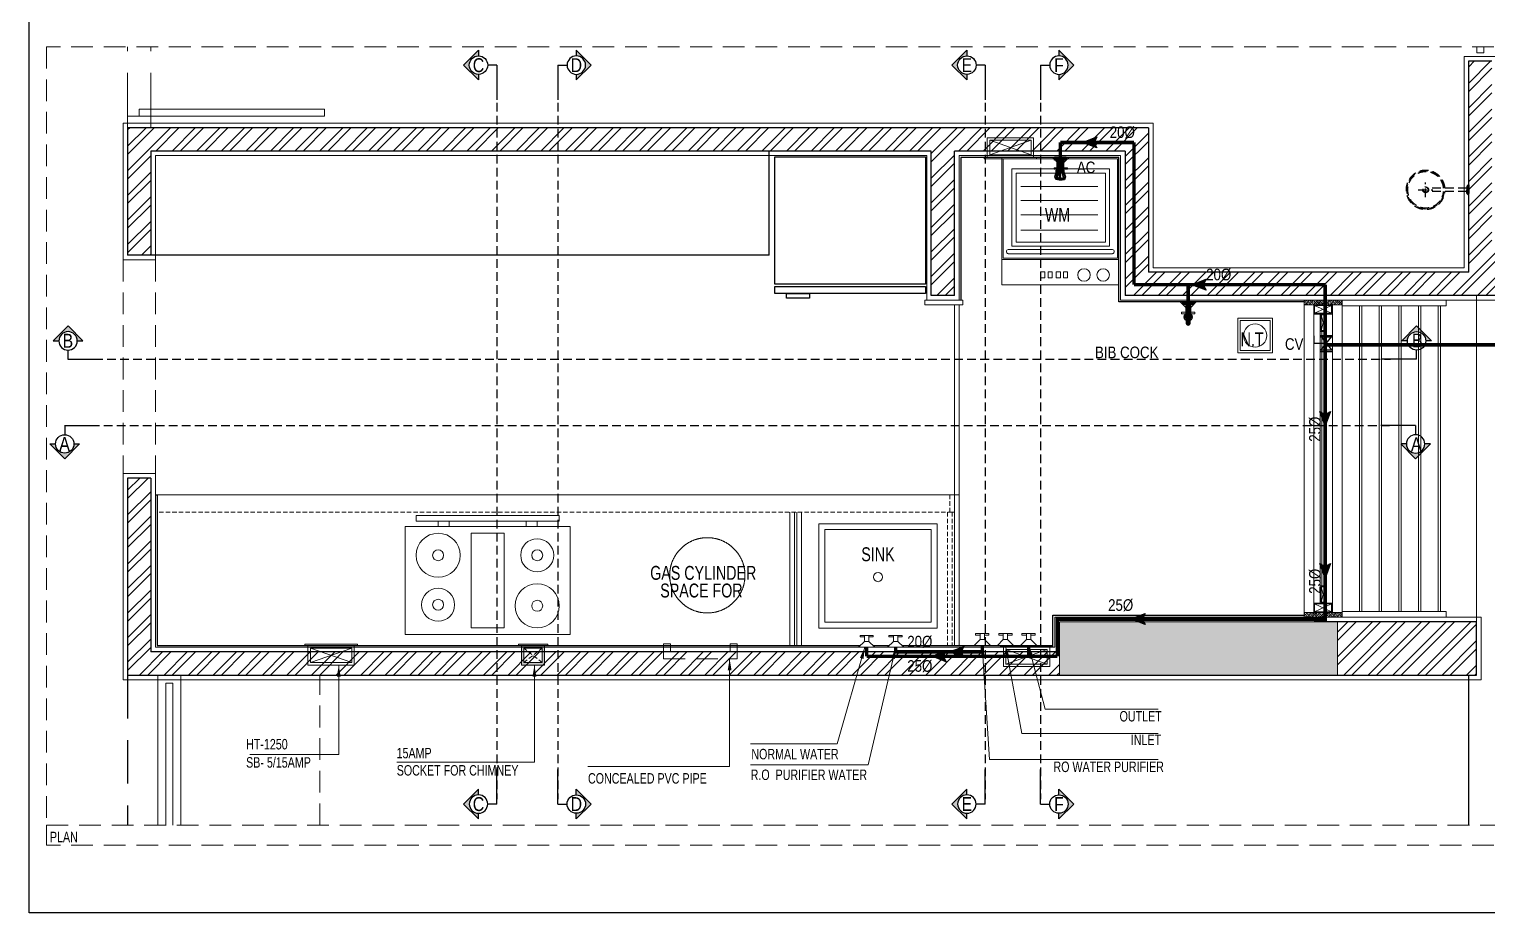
# Model space of a CAD drawing. Header units: inches. Extents: x 853900 to 962947, y 469960 to 560972.
# Drawn here: x 948447 to 954743, y 470912 to 474726 of the extents above; entities that cross this region are included whole.
import ezdxf
from ezdxf.enums import TextEntityAlignment as Align

# ---------------------------------------------------------------- set-up
doc = ezdxf.new("R2010")
doc.units = ezdxf.units.IN
doc.header["$LTSCALE"] = 750
for name, pattern in [('CENTER', [2, 1.25, -0.25, 0.25, -0.25]), ('Dash', [6, 3, -3]), ('DASHED2', [0.375, 0.25, -0.125]), ('HIDDEN', [0.375, 0.25, -0.125]), ('HIDDEN2', [0.1875, 0.125, -0.0625])]:
    doc.linetypes.add(name, pattern=pattern)
doc.layers.get('0').update_dxf_attribs({"color": 8})
doc.layers.get('Defpoints').update_dxf_attribs({"color": 8})
for name, color, linetype, lineweight in [('a-Int-Furniture-HM', 8, 'Continuous', 9), ('COLUMN', 8, 'Continuous', 13), ('DOOR-MSA', 8, 'Continuous', 13), ('DOTTED LINE-MSA', 8, 'HIDDEN2', 13), ('E-ELECT. SB', 8, 'Continuous', 5), ('ELE-04-MSA', 8, 'Continuous', 15), ('ELECTRICK', 8, 'Continuous', 5), ('fer', 8, 'Continuous', 20), ('g-cen-sym', 8, 'Continuous', 25), ('g-dot', 8, 'HIDDEN', 9), ('g-dw', 8, 'Continuous', 5), ('g-ele-01', 8, 'Continuous', 9), ('g-ele-02', 8, 'Continuous', 9), ('g-ele-03', 8, 'Continuous', 5), ('g-ele02', 8, 'Continuous', 9), ('g-ele04', 8, 'Continuous', 0), ('g-fer', 8, 'Continuous', 9), ('g-text', 8, 'Continuous', 9), ('Hydrant Valve', 8, 'Continuous', 5), ('PLASTER', 8, 'Continuous', 9), ('SECTION LINE', 8, 'CENTER', 9), ('SHEET', 8, 'Continuous', 13), ('STONE', 8, 'Continuous', 18), ('WALL HATCH-MSA', 253, 'Continuous', 9), ('WALL-MSA', 8, 'Continuous', 30), ('WINDOW-MSA', 8, 'Continuous', 13)]:
    doc.layers.add(name, color=color, linetype=linetype, lineweight=lineweight)
for name, color, linetype in [('ELE-02-MSA', 8, 'Continuous'), ('g-sol250', 8, 'Continuous'), ('P-RO WATER', 202, 'DASHED2'), ('P.FIXTURE', 8, 'Continuous'), ('P_DOMESTIC GRAVITY PIPE', 3, 'Continuous'), ('P_SANITARY', 7, 'Continuous'), ('R.C.C HATCH-MSA', 253, 'Continuous'), ('TILE SECTION', 8, 'Continuous')]:
    doc.layers.add(name, color=color, linetype=linetype)
doc.styles.add('80', font='swisscl.ttf', dxfattribs={"height": 60})
doc.styles.add('ARIAL', font='swisscl.ttf')
doc.styles.add('Arial Narrow', font='swisscl.ttf', dxfattribs={"height": 150})
doc.styles.add('arial unicode', font='swisscl.ttf', dxfattribs={"height": 45})
doc.styles.add('PLUMBING TEXT', font='ARIALN.TTF')
doc.styles.add('SWINS', font='swissc.ttf')
doc.dimstyles.new('Scale-50', dxfattribs={"dimtxt": 75, "dimasz": 25, "dimexe": 0, "dimexo": 0, "dimgap": 20, "dimtad": 1, "dimdec": 0, "dimrnd": 1, "dimzin": 3, "dimdsep": 46, "dimtxsty": 'ARIAL', "dimblk": 'ARCHTICK', "dimcen": 0, "dimse1": 1, "dimse2": 1, "dimclrd": 50, "dimclrt": 256, "dimadec": 0, "dimazin": 0, "dimtfac": 1, "dimtdec": 0, "dimtmove": 1, "dimatfit": 3, "dimfxl": 1, "dimtolj": 1, "dimtzin": 0, "dimlwd": 18, "dimarcsym": 0})

# ---------------------------------------------------------------- blocks, each defined once
blk = doc.blocks.new('SHOWE')
at = {"linetype": 'HIDDEN', "ltscale": 0.2}
for p, q in [((3964261.3, -1171717.9), (3964261.3, -1171674.7)), ((3964261.3, -1171674.7), (3964263.3, -1171674.7)), ((3964264.2, -1171676.3), (3964264.2, -1171716.3)), ((3964268.7, -1171680.5), (3964268.7, -1171696.3)), ((3964268.7, -1171688.6), (3964437.5, -1171688.6)), ((3964447.4, -1171664.5), (3964447.4, -1171728.1)), ((3964261.3, -1171717.9), (3964263.3, -1171717.9)), ((3964268.7, -1171712), (3964268.7, -1171696.3)), ((3964268.7, -1171704), (3964437.5, -1171704)), ((3964479.2, -1171696.3), (3964415.6, -1171696.3))]:
    blk.add_line(p, q, dxfattribs=at)
for radius in [12.5, 10.6]:
    blk.add_circle((3964447.4, -1171696.3), radius, dxfattribs=at)
for centre, radius, start, end in [((3964447.4, -1171696.3), 84.1, 185.23834, 174.76166), ((3964447.4, -1171696.3), 81.4, 185.41049, 174.58951), ((3964447.4, -1171696.3), 78, 185.6496, 174.3504), ((3964262.4, -1171676.3), 1.76, 358.02823, 62.08212), ((3964259.8, -1171685.3), 10.1, 28.34358, 64.21035), ((3964262.4, -1171716.3), 1.76, 297.91788, 1.97177), ((3964259.8, -1171707.2), 10.1, 295.78965, 331.65642)]:
    blk.add_arc(centre, radius, start, end, dxfattribs=at)
blk = doc.blocks.new('sec')
at = {"layer": 'g-cen-sym'}
h = blk.add_hatch(color=256, dxfattribs=at)
h.paths.add_polyline_path([(0, 538), (-108, 430), (-108, 399, -0.206231), (0, 446, -0.414214), (149, 297), (240, 297)])
h.paths.add_polyline_path([(-108, 399), (-108, 430), (-138, 399), (-138, 352, -0.095653)])
h.paths.add_polyline_path([(-138, 399), (-168, 369), (-168, 297), (-149, 297, -0.094234), (-138, 352)])
h.paths.add_polyline_path([(-168, 369), (-205, 333), (-205, 297), (-168, 297)])
h.paths.add_polyline_path([(-205, 333), (-240, 297), (-205, 297)])
for q in [(-562, 0), (0, 149)]:
    blk.add_line((0, 0), q, dxfattribs=at)
blk.add_lwpolyline([(-149, 297), (-240, 297), (0, 538), (240, 297), (149, 297)], dxfattribs=at)
blk.add_circle((0, 297), 149, dxfattribs=at)
blk = doc.blocks.new('TAP-1')
at = {"layer": 'fer', "linetype": 'Continuous'}
for p, q in [((9.5, -44.4), (28.6, -44.4)), ((9.5, -50.8), (28.6, -50.8)), ((28.6, -44.4), (28.6, -50.8))]:
    blk.add_line(p, q, dxfattribs=at)
for points in [[(-9.5, -25.4), (-34.9, 0), (34.9, 0), (9.5, -25.4)], [(-9.5, -44.4), (-28.6, -44.4), (-28.6, -50.8), (-9.5, -50.8)]]:
    blk.add_lwpolyline(points, dxfattribs=at)
blk.add_lwpolyline([(9.5, -25.4), (9.5, -50.8), (-9.5, -50.8), (-9.5, -25.4)], close=True, dxfattribs=at)
blk = doc.blocks.new('G$C7E7AA53E')
at = {"ltscale": 100, "transparency": 33554687}
for p, q in [((0, 0), (0.55, 0)), ((0, -0.6), (0, 0)), ((0.55, -0.6), (0.55, 0)), ((0.1814, -0.0611), (0.1814, -0.033)), ((0.1814, -0.033), (0.2014, -0.033)), ((0.2014, -0.0611), (0.1814, -0.0611)), ((0.2014, -0.033), (0.2014, -0.0611)), ((0.2174, -0.0611), (0.2174, -0.033)), ((0.2174, -0.033), (0.2374, -0.033)), ((0.2374, -0.0611), (0.2174, -0.0611)), ((0.2374, -0.033), (0.2374, -0.0611)), ((0.2554, -0.0611), (0.2554, -0.033)), ((0.2554, -0.033), (0.2754, -0.033)), ((0.2754, -0.0611), (0.2554, -0.0611)), ((0.2754, -0.033), (0.2754, -0.0611)), ((0.2894, -0.033), (0.3095, -0.033)), ((0.2894, -0.0611), (0.2894, -0.033)), ((0.3095, -0.0611), (0.2894, -0.0611)), ((0.3095, -0.033), (0.3095, -0.0611)), ((0, -0.12), (0.55, -0.12)), ((0.006, -0.126), (0.544, -0.126)), ((0.006, -0.594), (0.006, -0.126)), ((0.544, -0.594), (0.544, -0.126)), ((0.5209, -0.1673), (0.0291, -0.1673)), ((0.0292, -0.1472), (0.5208, -0.1472)), ((0.0469, -0.182), (0.5071, -0.182)), ((0.0469, -0.182), (0.0469, -0.5467)), ((0.0669, -0.202), (0.4871, -0.202)), ((0.0669, -0.202), (0.0669, -0.5267)), ((0.4871, -0.202), (0.4871, -0.5267)), ((0.5071, -0.182), (0.5071, -0.5467)), ((0.0894, -0.2574), (0.4516, -0.2574)), ((0.0894, -0.3295), (0.4516, -0.3295)), ((0.0894, -0.3976), (0.4516, -0.3976)), ((0.0894, -0.4637), (0.4516, -0.4637)), ((0.5071, -0.5467), (0.0469, -0.5467)), ((0.4871, -0.5267), (0.0669, -0.5267)), ((0, -0.6), (0.55, -0.6)), ((0.006, -0.594), (0.544, -0.594))]:
    blk.add_line(p, q, dxfattribs=at)
for centre in [(0.3866, -0.0469), (0.4767, -0.0469)]:
    blk.add_circle(centre, 0.0295, dxfattribs=at)
for centre, start, end in [((0.0317, -0.1573), 103.7318, 255.32787), ((0.5183, -0.1573), 284.67213, 76.2682)]:
    blk.add_arc(centre, 0.0103, start, end, dxfattribs=at)
blk = doc.blocks.new('A$C355B709C')
at = {"layer": 'E-ELECT. SB', "ltscale": 750}
for p, q in [((100, 91), (-100, 91)), ((-100, 91), (-100, 6)), ((-89.3, 80.3), (89.3, 17.3)), ((89.3, 80.3), (-89.3, 17.3)), ((100, 6), (100, 91)), ((-100, 6), (-113.3, 6)), ((-113.3, 6), (-113.3, 0)), ((-113.3, 0), (113.3, 0)), ((-100, 6), (100, 6)), ((113.3, 6), (100, 6)), ((113.3, 0), (113.3, 6))]:
    blk.add_line(p, q, dxfattribs=at)
blk.add_lwpolyline([(-89.3, 17.3), (89.3, 17.3), (89.3, 80.3), (-89.3, 80.3)], close=True, dxfattribs=at)
blk = doc.blocks.new('SB2')
h = blk.add_hatch(color=252)
h.dxf.hatch_style = 1
h.paths.add_polyline_path([(0, 100), (-85, 100), (-85, 0), (0, 0)])
h.paths.add_polyline_path([(-73.7, 10.7), (-73.7, 89.3), (-10.7, 89.3), (-10.7, 10.7)], flags=16)
h.paths.add_polyline_path([(-85, 100), (-85, 113.3), (-91, 113.3), (-91, -13.3), (-85, -13.3), (-85, 0)])
at = {"ltscale": 750}
for p, q in [((-91, -13.3), (-91, 113.3)), ((-91, 113.3), (-85, 113.3)), ((-85, 113.3), (-85, 100)), ((-85, 0), (-85, 100)), ((-85, 100), (0, 100)), ((0, 100), (0, 0)), ((0, 0), (-85, 0)), ((-85, 0), (-85, -13.3)), ((-85, -13.3), (-91, -13.3))]:
    blk.add_line(p, q, dxfattribs=at)
at = {"linetype": 'HIDDEN', "ltscale": 0.1}
for p, q in [((-10.7, 10.7), (-73.7, 89.3)), ((-10.7, 89.3), (-73.7, 10.7))]:
    blk.add_line(p, q, dxfattribs=at)
at = {"ltscale": 750}
blk.add_lwpolyline([(-73.7, 10.7), (-73.7, 89.3), (-10.7, 89.3), (-10.7, 10.7)], close=True, dxfattribs=at)
blk = doc.blocks.new('STOVE')
at = {"layer": 'a-Int-Furniture-HM'}
for p, q in [((0, 750), (0, 0)), ((0, 750), (490, 750)), ((0, 750), (0, 0)), ((0, 750), (490, 750)), ((490, 0), (490, 750)), ((490, 0), (490, 750)), ((490, 600), (515, 600)), ((490, 600), (515, 600)), ((515, 550), (490, 550)), ((515, 550), (490, 550)), ((515, 200), (490, 200)), ((515, 200), (490, 200)), ((490, 150), (515, 150)), ((490, 150), (515, 150)), ((0, 0), (490, 0)), ((0, 0), (490, 0))]:
    blk.add_line(p, q, dxfattribs=at)
at = {"layer": 'a-Int-Furniture-HM', "elevation": 0}
for points in [[(540, 700), (515, 700), (515, 50), (540, 50)], [(540, 700), (515, 700), (515, 50), (540, 50)], [(460, 450), (30, 450), (30, 300), (460, 300)], [(460, 450), (30, 450), (30, 300), (460, 300)]]:
    blk.add_lwpolyline(points, close=True, dxfattribs=at)
at = {"layer": 'a-Int-Furniture-HM'}
for centre, radius in [((130, 600), 100), ((130, 600), 100), ((359.8, 600), 75), ((359.8, 600), 75), ((130, 600), 25), ((130, 600), 25), ((359.8, 600), 25), ((359.8, 600), 25), ((134.8, 150), 75), ((134.8, 150), 75), ((359.8, 150), 100), ((359.8, 150), 100), ((134.8, 150), 25), ((134.8, 150), 25), ((359.8, 150), 25), ((359.8, 150), 25)]:
    blk.add_circle(centre, radius, dxfattribs=at)
blk = doc.blocks.new('_ArchTick')
at = {"color": 0, "linetype": 'ByBlock', "const_width": 0.15}
blk.add_lwpolyline([(-0.5, -0.5), (0.5, 0.5)], dxfattribs=at)
blk = doc.blocks.new('1')
at = {"layer": 'g-dw', "linetype": 'Dash', "ltscale": 25}
for p, q in [((-12488573.4, -15584268.5), (-12488615.4, -15584360.5)), ((-12488573.4, -15584360.5), (-12488615.4, -15584268.5))]:
    blk.add_line(p, q, dxfattribs=at)
at = {"layer": 'g-dw', "elevation": 0}
for points in [[(-12488619.4, -15584364.5), (-12488619.4, -15584264.5), (-12488569.4, -15584264.5), (-12488569.4, -15584364.5)], [(-12488615.4, -15584360.5), (-12488615.4, -15584268.5), (-12488573.4, -15584268.5), (-12488573.4, -15584360.5)]]:
    blk.add_lwpolyline(points, close=True, dxfattribs=at)
blk = doc.blocks.new('AC')
at = {"layer": 'P_SANITARY', "ltscale": 10}
h = blk.add_hatch(color=7, dxfattribs=at)
h.set_gradient(color1=(242, 244, 241), color2=(118, 137, 108), rotation=90, one_color=1, tint=0.48, name='INVCYLINDER')
h.paths.add_polyline_path([(0, -25), (14.3, -25), (14.3, 0), (0, 0)])
h.paths.add_polyline_path([(0, 0), (14.3, 0), (14.3, 25), (0, 25)])
h = blk.add_hatch(color=7, dxfattribs=at)
h.set_gradient(color1=(242, 244, 241), color2=(118, 137, 108), rotation=90, one_color=1, tint=0.48, name='INVCYLINDER')
h.paths.add_polyline_path([(14.3, 13.4), (14.3, -13.4), (57.6, -13.4), (57.6, 13.4)])
h = blk.add_hatch(color=7, dxfattribs=at)
h.set_gradient(color1=(242, 244, 241), color2=(118, 137, 108), rotation=90, one_color=1, tint=0.48, name='INVCYLINDER')
h.paths.add_polyline_path([(100, 0), (99.8, 5.5), (99, 12.1), (97.4, 18.8), (85.8, 24.3), (65.6, 17.3), (57.6, 17.3), (57.6, 0)])
h.paths.add_polyline_path([(93.8, 7.2), (85.9, 3.7), (67.4, 5.7), (66.9, 6.2), (66, 7.2), (65.7, 8.6), (66.1, 9.3), (67.1, 9.9), (86, 13.5), (94.3, 11.4), (94.7, 10.9), (95.2, 9.9), (95.2, 8.6), (94.8, 7.9)], flags=16)
h.paths.add_polyline_path([(92.9, 16.1), (85.7, 16.3), (69, 13.1), (68.8, 13.1), (68.3, 13.3), (66.9, 13.7), (66.3, 14.2), (66, 14.8), (66.1, 15.6), (66.9, 16.6), (85.9, 22.4), (94.5, 19.5), (94.7, 19), (94.8, 18), (94.3, 16.9)], flags=16)
h = blk.add_hatch(color=7, dxfattribs=at)
h.set_gradient(color1=(242, 244, 241), color2=(118, 137, 108), rotation=90, one_color=1, tint=0.48, name='INVCYLINDER')
h.paths.add_polyline_path([(86, -11), (67.1, -7.5), (66.1, -6.8), (65.7, -6.2), (66, -4.8), (66.9, -3.7), (67.4, -3.3), (86, -1.3), (86, 0), (57.6, 0), (57.6, -14.9), (63.7, -14.9), (86, -22.2), (86, -19.8), (85.9, -19.9), (66.9, -14.2), (66.1, -13.2), (66, -12.4), (66.3, -11.7), (66.9, -11.3), (68.3, -10.8), (68.8, -10.7), (69, -10.7), (85.7, -13.8), (92.9, -13.6), (94.3, -14.5), (94.8, -15.5), (94.7, -16.6), (94.5, -17), (86, -19.8), (86, -22.2), (98.3, -17.8), (98.4, -17.6), (98.4, -16.9), (98.9, -14.6), (99.4, -10.9), (99.9, -6.2), (100, -0.7), (100, 0), (86, 0), (86, -1.4), (93.8, -4.7), (94.8, -5.4), (95.2, -6.1), (95.2, -7.4), (94.7, -8.4), (94.3, -8.8)])
at = {"layer": 'P_SANITARY', "color": 7}
blk.add_line((57.6, 17.3), (57.6, -14.9), dxfattribs=at)
at = {"layer": 'P_SANITARY', "ltscale": 10}
blk.add_lwpolyline([(14.3, -25), (14.3, 25), (0, 25), (0, -25)], close=True, dxfattribs=at)
for points in [[(57.6, 13.4), (14.3, 13.4)], [(14.3, -13.4), (57.6, -13.4)]]:
    blk.add_lwpolyline(points, dxfattribs=at)
at = {"layer": 'P_SANITARY', "color": 7}
for points in [[(57.6, -14.9), (63.7, -14.9), (86, -22.2), (98.3, -17.8), (98.4, -17.6), (98.4, -16.9), (98.9, -14.6), (99.4, -10.9), (99.9, -6.2), (100, -0.7), (99.8, 5.5), (99, 12.1), (97.4, 18.8), (85.8, 24.3), (65.6, 17.3), (57.6, 17.3), (57.6, -14.9)], [(86, 13.5), (94.3, 11.4), (94.7, 10.9), (95.2, 9.9), (95.2, 8.6), (94.8, 7.9), (93.8, 7.2), (85.9, 3.7), (67.4, 5.7), (66.9, 6.2), (66, 7.2), (65.7, 8.6), (66.1, 9.3), (67.1, 9.9), (86, 13.5)], [(85.9, 22.4), (94.5, 19.5), (94.7, 19), (94.8, 18), (94.3, 16.9), (92.9, 16.1), (85.7, 16.3), (69, 13.1), (68.8, 13.1), (68.3, 13.3), (66.9, 13.7), (66.3, 14.2), (66, 14.8), (66.1, 15.6), (66.9, 16.6), (85.9, 22.4)], [(86, 22.9), (86, 24.2)], [(86, 13.7), (86, 17.2)], [(86, -1.3), (86, 3.5)], [(97.7, -17.8), (97.7, 17.4)], [(86, -11), (94.3, -8.8), (94.7, -8.4), (95.2, -7.4), (95.2, -6.1), (94.8, -5.4), (93.8, -4.7), (85.9, -1.3), (67.4, -3.3), (66.9, -3.7), (66, -4.8), (65.7, -6.2), (66.1, -6.8), (67.1, -7.5), (86, -11)], [(85.9, -19.9), (94.5, -17), (94.7, -16.6), (94.8, -15.5), (94.3, -14.5), (92.9, -13.6), (85.7, -13.8), (69, -10.7), (68.8, -10.7), (68.3, -10.8), (66.9, -11.3), (66.3, -11.7), (66, -12.4), (66.1, -13.2), (66.9, -14.2), (85.9, -19.9)], [(86, -13.6), (86, -11)], [(86, -22.1), (86, -19.9)]]:
    blk.add_lwpolyline(points, dxfattribs=at)
blk = doc.blocks.new('ARR')
at = {"ltscale": 0.025}
h = blk.add_hatch(color=256, dxfattribs=at)
edge = h.paths.add_edge_path()
edge.add_line((249, 94), (0, 0))
edge.add_line((0, 0), (249, -94))
edge.add_line((249, -94), (200, 0))
edge.add_line((200, 0), (249, 94))
at = {"color": 7, "linetype": 'Continuous', "ltscale": 0.025}
blk.add_lwpolyline([(249, 94), (0, 0), (249, -94), (200, 0)], close=True, dxfattribs=at)
blk = doc.blocks.new('Control Valve-1')
at = {"layer": 'P_SANITARY', "linetype": 'ByBlock'}
for p, q in [((-49.9, 37.5), (-49.9, -37.5)), ((-39.9, 37.5), (-39.9, -37.5)), ((40.1, 32.5), (-39.9, -32.5)), ((-39.9, 32.5), (40.1, -32.5)), ((0.1, 0), (0.1, 75)), ((0.1, 75), (47.6, 75)), ((40.1, 37.5), (40.1, -37.5)), ((50.1, 37.5), (50.1, -37.5))]:
    blk.add_line(p, q, dxfattribs=at)
blk = doc.blocks.new('A$Ca60bcacc')
at = {"layer": 'P_SANITARY', "ltscale": 0.0025}
h = blk.add_hatch(color=7, dxfattribs=at)
h.set_gradient(color1=(242, 244, 241), color2=(118, 137, 108), one_color=1, tint=0.48, name='INVCYLINDER')
h.paths.add_polyline_path([(-65.2, 25), (-55.9, 25), (-55.9, -25), (-65.2, -25)])
h.paths.add_polyline_path([(-55.9, -10), (-55.9, 10), (-13.6, 10, 0.159625), (-16.9, 0, 0.159625), (-13.6, -10)])
h.paths.add_polyline_path([(-12.8, 0, -1), (12.8, 0, -1)])
h = blk.add_hatch(color=7, dxfattribs=at)
h.set_gradient(color1=(242, 244, 241), color2=(118, 137, 108), one_color=1, tint=0.48, name='INVCYLINDER')
h.paths.add_polyline_path([(26.1, -8.7), (14.5, -8.7, 0.135851), (16.9, 0, 0.135851), (14.5, 8.7), (26.1, 8.7, -1)])
at = {"layer": 'P_SANITARY'}
for p, q in [((-55.9, 10), (-13.6, 10)), ((-55.9, -10), (-13.6, -10))]:
    blk.add_line(p, q, dxfattribs=at)
at = {"layer": 'P_SANITARY', "ltscale": 0.0025}
blk.add_line((-55.9, 8.7), (-55.9, -8.7), dxfattribs=at)
blk.add_lwpolyline([(-55.9, -25), (-55.9, 25), (-65.2, 25), (-65.2, -25)], close=True, dxfattribs=at)
for points in [[(26.1, 8.7), (14.5, 8.7)], [(14.5, -8.7), (26.1, -8.7)]]:
    blk.add_lwpolyline(points, dxfattribs=at)
for radius in [16.9, 12.8]:
    blk.add_circle((0, 0), radius, dxfattribs=at)
blk.add_arc((26.1, 0), 8.69, 270, 90, dxfattribs=at)

msp = doc.modelspace()

# ---------------------------------------------------------------- hatches: boundary and pattern name
at = {"layer": 'g-sol250'}
h = msp.add_hatch(dxfattribs=at)
h.set_pattern_fill('ANSI33', color=46, scale=2, style=0)
h.set_pattern_definition([(45, (-32175556.644, 17588524.75), (-8.980256121, 8.980256121), []), (45, (-32175547.663, 17588524.75), (-8.980256121, 8.980256121), [6.35, -3.175])])
h.paths.add_polyline_path([(953950.48, 473556.89), (954113.48, 473556.89), (954113.48, 473536.89), (953950.48, 473536.89)])
h = msp.add_hatch(dxfattribs=at)
h.set_pattern_fill('ANSI33', color=46, scale=2, style=0)
h.set_pattern_definition([(45, (-32175556.644, 17588333.05), (-8.980256121, 8.980256121), []), (45, (-32175547.663, 17588333.05), (-8.980256121, 8.980256121), [6.35, -3.175])])
h.paths.add_polyline_path([(953950.48, 472208.59), (954113.48, 472208.59), (954113.48, 472188.59), (953950.48, 472188.59)])
at = {"layer": 'R.C.C HATCH-MSA'}
h = msp.add_hatch(color=256, dxfattribs=at)
h.dxf.hatch_style = 1
h.paths.add_polyline_path([(954093.48, 472168.59), (954093.48, 471938.59), (952893.48, 471938.59), (952893.48, 472168.59)])
at = {"layer": 'WALL HATCH-MSA'}
h = msp.add_hatch(dxfattribs=at)
h.set_pattern_fill('ANSI32', color=256, scale=200)
h.set_pattern_definition([(45, (107724.34, -66760.27), (-53.0330086, 53.0330086), []), (45, (107759.69, -66760.27), (-53.0330086, 53.0330086), [])])
h.paths.add_polyline_path([(955050.62, 473806.89), (955050.62, 473576.89), (953177.68, 473576.89), (953177.68, 474200.49), (952440.88, 474200.49), (952440.88, 473576.89), (952340.88, 473576.89), (952340.88, 474200.49), (948972.38, 474200.49), (948972.38, 473750.49), (948872.38, 473750.49), (948872.38, 474300.49), (953277.68, 474300.49), (953277.68, 473676.89), (954660.23, 473676.89), (954660.23, 474589.09), (954760.23, 474589.09), (954760.23, 473806.89)])
h = msp.add_hatch(dxfattribs=at)
h.set_pattern_fill('ANSI32', color=256, scale=200)
h.set_pattern_definition([(45, (107724.34, -66760.27), (-53.0330086, 53.0330086), []), (45, (107759.69, -66760.27), (-53.0330086, 53.0330086), [])])
h.paths.add_polyline_path([(952893.48, 472038.59), (952893.48, 471938.59), (948872.38, 471938.59), (948872.38, 472788.59), (948972.38, 472788.59), (948972.38, 472038.59)])
h.paths.add_polyline_path([(954093.48, 471938.59), (954093.48, 472168.59), (954693.48, 472168.59), (954693.48, 471938.59)])

# ---------------------------------------------------------------- linework, layer by layer
for q in [(951640.88, 474200.49), (948972.38, 473750.49)]:
    msp.add_line((951640.88, 473750.49), q)
for points in [[(952315.88, 473625.49), (951665.88, 473625.49), (951665.88, 474175.49), (952315.88, 474175.49)], [(952315.88, 473615.49), (952315.88, 473585.49), (951665.88, 473585.49), (951665.88, 473615.49)], [(951815.88, 473585.49), (951815.88, 473565.49), (951715.88, 473565.49), (951715.88, 473585.49)]]:
    msp.add_lwpolyline(points, close=True)
at = {"layer": 'COLUMN'}
msp.add_lwpolyline([(954093.48, 472168.59), (954093.48, 471938.59), (952893.48, 471938.59), (952893.48, 472168.59)], close=True, dxfattribs=at)
at = {"layer": 'Defpoints', "color": 14}
msp.add_lwpolyline([(962947.38, 470912.28), (948447.38, 470912.28), (948447.38, 482772.28), (962947.38, 482772.28)], close=True, dxfattribs=at)
at = {"layer": 'DOOR-MSA', "linetype": 'HIDDEN', "ltscale": 0.5}
for p, q in [((948852.38, 473730.49), (948852.38, 472808.59)), ((948992.38, 473730.49), (948992.38, 472808.59))]:
    msp.add_line(p, q, dxfattribs=at)
at = {"layer": 'DOTTED LINE-MSA', "ltscale": 0.2}
for p, q in [((952410.82, 472641.59), (952410.82, 472066.59)), ((952430.82, 472641.59), (952430.82, 472066.59))]:
    msp.add_line(p, q, dxfattribs=at)
at = {"layer": 'DOTTED LINE-MSA'}
msp.add_line((949702.38, 471290.89), (949702.38, 471938.59), dxfattribs=at)
at = {"layer": 'DOTTED LINE-MSA', "ltscale": 0.2}
msp.add_lwpolyline([(952420.82, 472716.59), (952440.82, 472716.59), (952440.82, 472641.59), (952420.82, 472641.59)], close=True, dxfattribs=at)
msp.add_lwpolyline([(952430.82, 472641.59), (949000.38, 472641.59)], dxfattribs=at)
at = {"layer": 'ELE-02-MSA', "linetype": 'HIDDEN'}
msp.add_line((948872.38, 471938.59), (948872.38, 471290.89), dxfattribs=at)
at = {"layer": 'ELE-02-MSA'}
msp.add_line((954660.23, 471290.89), (954660.23, 471938.59), dxfattribs=at)
at = {"layer": 'ELE-04-MSA'}
msp.add_line((954693.48, 472168.59), (954693.48, 473576.89), dxfattribs=at)
at = {"layer": 'g-cen-sym', "linetype": 'DASHED2', "ltscale": 0.2}
for p, q in [((950465.82, 474521.39, 0), (950465.82, 471402.61, 0)), ((950729.55, 474521.39, 0), (950729.55, 471402.61, 0)), ((952573.55, 474521.39, 0), (952573.55, 471402.61, 0)), ((952812.42, 474521.39, 0), (952812.42, 471402.61, 0)), ((948614.87, 473301.85), (954322.57, 473301.85)), ((948600.53, 473015.68), (954318.36, 473015.68))]:
    msp.add_line(p, q, dxfattribs=at)
at = {"layer": 'g-dot', "ltscale": 25}
for p, q in [((954189.1, 473531.89, 0), (954189.1, 472213.59, 0)), ((954199.1, 473531.89, 0), (954199.1, 472213.59, 0)), ((954274.1, 473531.89, 0), (954274.1, 472213.59, 0)), ((954284.1, 473531.89, 0), (954284.1, 472213.59, 0)), ((954359.1, 473531.89, 0), (954359.1, 472213.59, 0)), ((954369.1, 473531.89, 0), (954369.1, 472213.59, 0)), ((954444.1, 473531.89, 0), (954444.1, 472213.59, 0)), ((954454.1, 473531.89, 0), (954454.1, 472213.59, 0)), ((954529.1, 473531.89, 0), (954529.1, 472213.59, 0)), ((954539.1, 473531.89, 0), (954539.1, 472213.59, 0))]:
    msp.add_line(p, q, dxfattribs=at)
at = {"layer": 'g-dot', "linetype": 'HIDDEN', "ltscale": 10}
for p, q in [((951730.82, 472641.59, 0), (951730.82, 472066.59, 0)), ((951750.82, 472641.59, 0), (951750.82, 472066.59, 0)), ((951760.82, 472641.59), (951760.82, 472066.59)), ((951780.82, 472641.59), (951780.82, 472066.59))]:
    msp.add_line(p, q, dxfattribs=at)
at = {"layer": 'g-dot', "linetype": 'DASHED2', "ltscale": 0.5}
for points in [[(951185.05, 472073.52), (951215.05, 472073.52), (951215.05, 472058.52), (951185.05, 472058.52)], [(951472.58, 472073.59), (951502.58, 472073.59), (951502.58, 472058.59), (951472.58, 472058.59)]]:
    msp.add_lwpolyline(points, close=True, dxfattribs=at)
for points in [[(951185.05, 472058.52), (951185.05, 472030.52), (951185.05, 472008.56), (951502.58, 472008.62), (951502.58, 472058.59)], [(951215.05, 472058.52), (951215.05, 472038.56), (951472.58, 472038.62), (951472.58, 472058.59)]]:
    msp.add_lwpolyline(points, dxfattribs=at)
at = {"layer": 'g-dot', "ltscale": 150}
msp.add_circle((951374.22, 472369.09, 0), 162.5, dxfattribs=at)
at = {"layer": 'g-dw', "linetype": 'Continuous', "ltscale": 500, "elevation": 0}
for points in [[(954044.48, 473421.89), (954044.48, 473496.89), (954019.48, 473496.89), (954019.48, 473421.89)], [(954040.48, 473425.89), (954040.48, 473492.89), (954023.48, 473492.89), (954023.48, 473425.89)]]:
    msp.add_lwpolyline(points, close=True, dxfattribs=at)
at = {"layer": 'g-dw', "linetype": 'Continuous', "ltscale": 500}
for points in [[(954044.48, 472323.59), (954044.48, 472248.59), (954019.48, 472248.59), (954019.48, 472323.59)], [(954040.48, 472319.59), (954040.48, 472252.59), (954023.48, 472252.59), (954023.48, 472319.59)]]:
    msp.add_lwpolyline(points, close=True, dxfattribs=at)
at = {"layer": 'g-ele-01'}
for points in [[(954113.48, 473556.89), (954113.48, 473531.89), (954563.48, 473531.89), (954563.48, 473556.89)], [(954113.48, 472188.59), (954113.48, 472213.59), (954563.48, 472213.59), (954563.48, 472188.59)]]:
    msp.add_lwpolyline(points, close=True, dxfattribs=at)
at = {"layer": 'g-ele-02', "linetype": 'Continuous', "elevation": 0}
msp.add_lwpolyline([(954037.98, 472323.59), (954025.98, 472323.59), (954025.98, 473421.89), (954037.98, 473421.89), (954037.98, 472323.59)], dxfattribs=at)
at = {"layer": 'g-ele-03'}
for p, q in [((953991.98, 472248.59), (953991.98, 473496.89, 0)), ((954023.48, 473425.89, 0), (954040.48, 473492.89, 0)), ((954040.48, 473425.89, 0), (954023.48, 473492.89, 0)), ((954071.98, 472248.59), (954071.98, 473496.89, 0)), ((954023.48, 472319.59, 0), (954040.48, 472252.59, 0)), ((954040.48, 472319.59, 0), (954023.48, 472252.59, 0))]:
    msp.add_line(p, q, dxfattribs=at)
at = {"layer": 'g-ele-03', "linetype": 'Continuous', "elevation": 0}
msp.add_lwpolyline([(954019.48, 473421.89), (954044.48, 473421.89), (954044.48, 472323.59), (954019.48, 472323.59), (954019.48, 473421.89)], dxfattribs=at)
at = {"layer": 'g-ele02'}
for points in [[(952312.88, 473556.89), (952476.88, 473556.89), (952476.88, 473536.89), (952312.88, 473536.89)], [(953950.48, 472208.59), (953950.48, 473536.89), (954113.48, 473536.89), (954113.48, 472208.59)]]:
    msp.add_lwpolyline(points, close=True, dxfattribs=at)
for points in [[(952213.71, 472066.59), (952440.82, 472066.59), (952440.82, 472716.59), (949000.38, 472716.59), (949000.38, 472066.59), (952034.86, 472066.59)], [(952088.71, 472066.59), (952159.86, 472066.59)], [(952088.71, 472066.59), (952159.86, 472066.59)]]:
    msp.add_lwpolyline(points, dxfattribs=at)
at = {"layer": 'g-ele02', "ltscale": 100}
msp.add_lwpolyline([(952460.83, 472066.59), (952440.83, 472066.59), (952440.82, 472716.59), (952460.82, 472716.59)], close=True, dxfattribs=at)
at = {"layer": 'g-ele04', "ltscale": 100}
msp.add_lwpolyline([(952460.83, 473536.89), (952440.83, 473536.89), (952440.82, 472716.59), (952460.82, 472716.59)], close=True, dxfattribs=at)
at = {"layer": 'g-fer'}
for points in [[(952365.82, 472141.59), (952365.82, 472591.59), (951855.82, 472591.59), (951855.82, 472141.59)], [(952340.82, 472166.59), (952340.82, 472566.59), (951880.82, 472566.59), (951880.82, 472166.59)]]:
    msp.add_lwpolyline(points, close=True, dxfattribs=at)
msp.add_circle((952110.82, 472361.59), 20, dxfattribs=at)
at = {"layer": 'Hydrant Valve', "ltscale": 3}
for points in [[(953813.48, 473328.89), (953663.48, 473328.89), (953663.48, 473478.89), (953813.48, 473478.89)], [(953803.48, 473338.89), (953673.48, 473338.89), (953673.48, 473468.89), (953803.48, 473468.89)]]:
    msp.add_lwpolyline(points, close=True, dxfattribs=at)
msp.add_circle((953738.48, 473403.89), 50, dxfattribs=at)
at = {"layer": 'P-RO WATER', "linetype": 'Continuous', "const_width": 15}
for points in [[(952186.79, 472058.59), (952186.79, 472038.59), (952562.64, 472038.59)], [(952560.83, 472066.59), (952560.83, 472038.59)]]:
    msp.add_lwpolyline(points, dxfattribs=at)
at = {"layer": 'P_DOMESTIC GRAVITY PIPE', "const_width": 15}
for points in [[(953215.95, 474237.56), (952897.6, 474237.56)], [(952897.6, 474161.47), (952897.6, 474237.56)], [(953215.95, 474237.56), (953215.95, 473623.31)], [(954989.04, 474004.97), (954989.04, 473364.08), (954040.88, 473364.08)], [(954040.88, 473623.31), (954040.88, 472179.45), (952884.41, 472179.45), (952884.41, 472019.77)], [(953215.95, 473623.31), (954040.88, 473623.31)], [(953449.68, 473548.89), (953449.68, 473623.31)], [(952061.79, 472058.59), (952061.79, 472019.77)], [(952884.41, 472019.77), (952061.79, 472019.77)], [(952760.83, 472066.59), (952760.83, 472019.77)]]:
    msp.add_lwpolyline(points, dxfattribs=at)
at = {"layer": 'PLASTER'}
msp.add_lwpolyline([(955050.62, 473826.89), (954780.23, 473826.89), (954780.23, 474609.09), (954640.23, 474609.09), (954640.23, 473696.89), (953297.68, 473696.89), (953297.68, 474320.49), (948852.38, 474320.49), (948852.38, 473730.49), (948992.38, 473730.49), (948992.38, 474180.49), (952320.88, 474180.49), (952320.88, 473556.89), (952460.88, 473556.89), (952460.88, 474180.49), (953157.68, 474180.49), (953157.68, 473556.89), (955050.62, 473556.89)], dxfattribs=at)
msp.add_lwpolyline([(948992.38, 472058.59), (948992.38, 472808.59), (948852.38, 472808.59), (948852.38, 471918.59), (954713.48, 471918.59), (954713.48, 472188.59), (953993.48, 472188.59), (952873.48, 472188.59), (952873.48, 472058.59)], close=True, dxfattribs=at)
at = {"layer": 'SHEET', "linetype": 'HIDDEN', "ltscale": 0.5}
for points in [[(948522.38, 471290.89), (955050.62, 471290.89), (955050.62, 474650.49), (948522.38, 474650.49)], [(948522.38, 471290.89), (955050.62, 471290.89), (955050.62, 471204.41), (948522.38, 471204.41)]]:
    msp.add_lwpolyline(points, close=True, dxfattribs=at)
at = {"layer": 'STONE', "linetype": 'Continuous', "ltscale": 750}
for points in [[(953950.48, 473556.89), (954113.48, 473556.89), (954113.48, 473536.89), (953950.48, 473536.89)], [(953950.48, 472208.59), (954113.48, 472208.59), (954113.48, 472188.59), (953950.48, 472188.59)]]:
    msp.add_lwpolyline(points, close=True, dxfattribs=at)
at = {"layer": 'TILE SECTION'}
for points in [[(953950.48, 473548.89), (953149.68, 473548.89), (953149.68, 474172.49), (952468.88, 474172.49), (952468.88, 473556.89)], [(948992.38, 472716.59), (949000.38, 472716.59), (949000.38, 472066.59), (952034.86, 472066.59)], [(952213.71, 472066.59), (952865.48, 472066.59), (952865.48, 472196.59), (953950.48, 472196.59)], [(952088.71, 472066.59), (952159.86, 472066.59)]]:
    msp.add_lwpolyline(points, dxfattribs=at)
at = {"layer": 'WALL-MSA'}
for p, q in [((954660.23, 473676.89), (954660.23, 474589.09)), ((954660.23, 474589.09), (954760.23, 474589.09)), ((953277.68, 474300.49), (948872.38, 474300.49)), ((948872.38, 474300.49), (948872.38, 473750.49)), ((953277.68, 474300.49, 0), (953277.68, 473676.89)), ((952340.88, 474200.49), (948972.38, 474200.49)), ((948972.38, 474200.49), (948972.38, 473750.49)), ((952340.88, 473576.89), (952340.88, 474200.49)), ((953177.68, 474200.49), (952440.88, 474200.49)), ((952440.88, 473576.89), (952440.88, 474200.49)), ((953177.68, 474200.49), (953177.68, 473576.89)), ((948972.38, 473750.49), (948872.38, 473750.49)), ((954660.23, 473676.89), (953277.68, 473676.89)), ((952440.88, 473576.89), (952340.88, 473576.89)), ((955050.62, 473576.89), (953177.68, 473576.89)), ((948972.38, 472788.59), (948872.38, 472788.59)), ((948872.38, 472788.59), (948872.38, 471938.59)), ((948972.38, 472788.59), (948972.38, 472038.59)), ((954693.48, 471938.59), (954693.48, 472168.59)), ((948872.38, 471938.59), (954693.48, 471938.59))]:
    msp.add_line(p, q, dxfattribs=at)
for points in [[(954693.48, 472168.59), (953993.48, 472168.59)], [(952893.48, 472038.59), (948972.38, 472038.59)]]:
    msp.add_lwpolyline(points, dxfattribs=at)
at = {"layer": 'WINDOW-MSA'}
for p, q in [((949002.38, 471938.59), (949002.38, 471290.89)), ((949102.38, 471938.59), (949102.38, 471290.89))]:
    msp.add_line(p, q, dxfattribs=at)
at = {"layer": 'WINDOW-MSA', "linetype": 'HIDDEN', "elevation": 0}
for points in [[(948872.38, 474350.49), (948872.38, 474650.49)], [(948972.38, 474350.49), (948972.38, 474650.49)]]:
    msp.add_lwpolyline(points, dxfattribs=at)
at = {"layer": 'WINDOW-MSA'}
for points in [[(954725.23, 474650.49), (954725.23, 474624.09), (954695.23, 474624.09), (954695.23, 474650.49)], [(949037.38, 471290.89), (949037.38, 471903.59), (949067.38, 471903.59), (949067.38, 471290.89)]]:
    msp.add_lwpolyline(points, dxfattribs=at)
at = {"layer": 'WINDOW-MSA', "ltscale": 5000, "elevation": 0}
for points in [[(948922.38, 474350.49), (949722.38, 474350.49), (949722.38, 474380.49), (948922.38, 474380.49)], [(948872.38, 474300.49), (948872.38, 474350.49), (948972.38, 474350.49), (948972.38, 474300.49)]]:
    msp.add_lwpolyline(points, close=True, dxfattribs=at)

# ---------------------------------------------------------------- block references
at = {"layer": 'a-Int-Furniture-HM'}
for name, p, xscale, yscale, zscale, rotation in [('G$C7E7AA53E', (952645.52, 473622.49), -916.6666666652663, 916.6666666652663, 916.6666666652663, 180), ('STOVE', (950069.96, 472113.9), -0.9500000001935549, 0.9500000001935549, 0.9500000001935549, 270)]:
    msp.add_blockref(name, p, dxfattribs=dict(at, xscale=xscale, yscale=yscale, zscale=zscale, rotation=rotation))
at = {"layer": 'E-ELECT. SB'}
msp.add_blockref('A$C355B709C', (952682.22, 474166.49), dxfattribs=at)
at = {"layer": 'E-ELECT. SB', "ltscale": 300, "xscale": -1, "rotation": 180}
msp.add_blockref('A$C355B709C', (949750.43, 472072.59), dxfattribs=at)
at = {"layer": 'E-ELECT. SB', "rotation": 180}
msp.add_blockref('A$C355B709C', (952752.15, 472066.59), dxfattribs=at)
at = {"layer": 'ELECTRICK', "xscale": -1, "rotation": 90}
msp.add_blockref('SB2', (950671.88, 471981.59), dxfattribs=at)
at = {"layer": 'fer', "xscale": -1}
msp.add_blockref('TAP-1', (952899.68, 474172.49), dxfattribs=at)
at = {"layer": 'fer'}
msp.add_blockref('TAP-1', (953449.68, 473548.89), dxfattribs=at)
at = {"layer": 'fer', "xscale": -1, "rotation": 180}
for p in [(952061.79, 472058.59), (952560.83, 472066.59), (952660.83, 472066.59), (952760.83, 472066.59)]:
    msp.add_blockref('TAP-1', p, dxfattribs=at)
at = {"layer": 'fer', "rotation": 180}
msp.add_blockref('TAP-1', (952186.79, 472058.59), dxfattribs=at)
at = {"layer": 'g-ele-02', "ltscale": 275, "xscale": -0.8000000000000016, "yscale": 0.8000000000000016, "zscale": 0.8000000000000016, "rotation": 90}
for p in [(-11513419.64, -9517358.62, 0), (-11513419.64, -9518646.92)]:
    msp.add_blockref('1', p, dxfattribs=at)
at = {"layer": 'P-RO WATER', "linetype": 'Continuous', "xscale": -0.25, "yscale": 0.25, "zscale": 0.25, "rotation": 180}
msp.add_blockref('ARR', (952419.2, 472038.59), dxfattribs=at)
at = {"layer": 'P.FIXTURE', "lineweight": 30, "rotation": 180}
msp.add_blockref('SHOWE', (4918921.5, -697663.32), dxfattribs=at)
at = {"layer": 'P_DOMESTIC GRAVITY PIPE', "xscale": -0.25, "yscale": 0.25, "zscale": 0.25}
for p, rotation in [((952993.34, 474237.56), 180), ((953464.55, 473623.31), 180), ((954040.58, 473013.95, 0), 270), ((954040.58, 472357.46, 0), 270), ((953201.74, 472180.76), 180), ((952342.64, 472019.77), 180)]:
    msp.add_blockref('ARR', p, dxfattribs=dict(at, rotation=rotation))
at = {"layer": 'P_SANITARY', "xscale": -1, "rotation": 90}
msp.add_blockref('AC', (952897.6, 474174.98), dxfattribs=at)
at = {"layer": 'P_SANITARY', "color": 1, "rotation": 270}
msp.add_blockref('A$Ca60bcacc', (953449.68, 473483.68), dxfattribs=at)
at = {"layer": 'P_SANITARY', "xscale": 0.7, "yscale": 0.7, "zscale": 0.7, "rotation": 90}
msp.add_blockref('Control Valve-1', (954045.5, 473369.77), dxfattribs=at)
at = {"layer": 'SECTION LINE', "linetype": 'DASHED2', "ltscale": 200}
for p, xscale, yscale, zscale, rotation in [((950465.79, 474571.16, 0), 0.2666666667908433, 0.2666666667908433, 0.2666666667908433, 90.00000000000001), ((950729.58, 474571.16, 0), -0.2666666667908429, 0.2666666667908429, 0.2666666667908429, 270), ((952573.53, 474571.16, 0), 0.2666666667908433, 0.2666666667908433, 0.2666666667908433, 90.00000000000001), ((952812.44, 474571.16, 0), -0.2666666667908429, 0.2666666667908429, 0.2666666667908429, 270), ((948600.76, 473015.65), 0.2666666667908429, 0.2666666667908429, 0.2666666667908429, 180), ((954431.13, 473015.65), -0.2666666667908429, 0.2666666667908429, 0.2666666667908429, 180), ((950465.79, 471381.7, 0), -0.2666666667908433, 0.2666666667908433, 0.2666666667908433, 90), ((950729.58, 471381.7, 0), 0.2666666667908429, 0.2666666667908429, 0.2666666667908429, 270), ((952573.53, 471381.7, 0), -0.2666666667908433, 0.2666666667908433, 0.2666666667908433, 90), ((952812.44, 471381.7, 0), 0.2666666667908429, 0.2666666667908429, 0.2666666667908429, 270)]:
    msp.add_blockref('sec', p, dxfattribs=dict(at, xscale=xscale, yscale=yscale, zscale=zscale, rotation=rotation))
at = {"layer": 'SECTION LINE', "linetype": 'DASHED2', "ltscale": 200, "yscale": 0.2666666667908429, "zscale": 0.2666666667908429}
for p, xscale in [((948615.1, 473301.88), -0.2666666667908429), ((954435.34, 473301.88), 0.2666666667908429)]:
    msp.add_blockref('sec', p, dxfattribs=dict(at, xscale=xscale))

# ---------------------------------------------------------------- texts
at = {"layer": 'g-cen-sym', "linetype": 'DASHED2', "ltscale": 200, "style": 'SWINS'}
for s, p in [('C', (950386.56, 474571.16, 0)), ('D', (950808.8, 474571.16, 0)), ('E', (952494.3, 474571.16, 0)), ('F', (952891.67, 474571.16, 0)), ('B', (948614.4, 473381.5, 0)), ('A', (948600.06, 472936.03, 0)), ('C', (950386.56, 471381.7, 0)), ('D', (950808.8, 471381.7, 0)), ('E', (952494.3, 471381.7, 0)), ('F', (952891.67, 471381.7, 0))]:
    msp.add_text(s, height=60, dxfattribs=at).set_placement(p, align=Align.MIDDLE_CENTER)
at = {"layer": 'g-cen-sym', "linetype": 'DASHED2', "ltscale": 10, "style": 'SWINS'}
for s, p in [('B', (954438.25, 473382.59, 0)), ('A', (954434.04, 472934.93, 0))]:
    msp.add_text(s, height=60, dxfattribs=at).set_placement(p, align=Align.MIDDLE_CENTER)
at = {"layer": 'g-text', "ltscale": 750, "style": 'Arial Narrow'}
for s, p in [('WM', (952831.01, 473894.96, 0)), ('N.T', (953675.69, 473357.56, 0))]:
    msp.add_text(s, height=60, dxfattribs=at).set_placement(p)
at = {"layer": 'g-text'}
for s, height, style, p in [('SINK', 60, '80', (952038.9, 472430.04, 0)), ('PLAN', 45, 'arial unicode', (948536.76, 471217.06))]:
    msp.add_text(s, height=height, dxfattribs=dict(at, style=style)).set_placement(p)
at = {"layer": 'g-text', "ltscale": 750, "style": 'Arial Narrow'}
for s, p in [('GAS CYLINDER', (951585.56, 472379.61, 0)), ('SPACE FOR', (951526.4, 472303.52, 0))]:
    msp.add_text(s, height=60, dxfattribs=at).set_placement(p, align=Align.MIDDLE_RIGHT)
at = {"layer": 'g-text', "style": 'arial unicode'}
for s, p in [('OUTLET', (953153.42, 471760.77)), ('HT-1250', (949383.62, 471640.2, 0)), ('INLET', (953201.85, 471658.9)), ('SB- 5/15AMP', (949383.62, 471561.55, 0)), ('15AMP', (950033.06, 471601.87, 0)), ('NORMAL WATER', (951564.14, 471597.37, 0)), ('SOCKET FOR CHIMNEY', (950033.65, 471527.34, 0)), ('R.O  PURIFIER WATER', (951561.22, 471508.09, 0)), ('RO WATER PURIFIER', (952868.07, 471542.47, 0))]:
    msp.add_text(s, height=45, dxfattribs=at).set_placement(p, align=Align.MIDDLE_LEFT)
at = {"layer": 'g-text', "insert": (950859.16, 471469.58, 0), "char_height": 45, "attachment_point": 7, "style": 'arial unicode'}
msp.add_mtext('CONCEALED PVC PIPE ', dxfattribs=at)
at = {"layer": 'P-RO WATER', "linetype": 'Continuous', "style": 'PLUMBING TEXT'}
msp.add_text('20%%C', height=50, dxfattribs=at).set_placement((952237.2, 472057.97, 0))
at = {"layer": 'P_DOMESTIC GRAVITY PIPE', "style": 'PLUMBING TEXT'}
for s, p in [('20%%C', (953111.1, 474256.75, 0)), ('20%%C', (953527.04, 473642.5, 0)), ('25%%C', (953103.98, 472215.78, 0)), ('25%%C', (952237.2, 471952.9, 0))]:
    msp.add_text(s, height=50, dxfattribs=at).set_placement(p)
for p in [(954021.39, 472945.7, 0), (954021.39, 472289.21, 0)]:
    msp.add_text('25%%C', height=50, rotation=90, dxfattribs=at).set_placement(p)
at = {"layer": 'P_SANITARY', "style": 'PLUMBING TEXT'}
for s, p in [('AC', (952969.22, 474104.92)), ('BIB COCK', (953047.34, 473306.34)), ('CV', (953867.24, 473342.32, 0))]:
    msp.add_text(s, height=50, dxfattribs=at).set_placement(p)

# ---------------------------------------------------------------- leaders
at = {"layer": 'g-text'}
for points, override in [([(952187.74, 472058.59, 0), (952067.7, 471551.27, 0), (951561.22, 471551.27, 0)], {"dimasz": 50, "dimtad": 0}), ([(952054.27, 472058.59, 0), (951934.34, 471641.96, 0), (951561.22, 471641.96, 0)], {"dimasz": 50, "dimtad": 0}), ([(952560.83, 472066.59), (952592.66, 471573.41), (953320.25, 471573.41)], {"dimscale": 1, "dimtxt": 75, "dimasz": 50, "dimgap": 20, "dimtad": 0, "dimtxsty": 'ARIAL', "dimclrd": 50, "dimlwd": 18}), ([(952660.83, 472066.59), (952731.08, 471687.01), (953320.25, 471687.01)], {"dimscale": 1, "dimtxt": 75, "dimasz": 50, "dimgap": 20, "dimtad": 0, "dimtxsty": 'ARIAL', "dimclrd": 50, "dimlwd": 18}), ([(952760.83, 472066.59), (952832.36, 471790.74), (953320.25, 471790.74)], {"dimscale": 1, "dimtxt": 75, "dimasz": 50, "dimgap": 20, "dimtad": 0, "dimtxsty": 'ARIAL', "dimclrd": 50, "dimlwd": 18}), ([(949783.44, 471981.59), (949783.44, 471596.23), (949400.17, 471596.23)], {"dimasz": 50, "dimtad": 0}), ([(950627.86, 471981.59), (950627.86, 471562.42), (950033.51, 471562.42)], {"dimasz": 50, "dimtad": 0}), ([(951470.47, 472008.61, 0), (951470.47, 471544.5, 0), (950858.24, 471544.5, 0)], {"dimasz": 50, "dimtad": 0})]:
    msp.add_leader(points, dimstyle='Scale-50', override=override, dxfattribs=at)

doc.saveas('drawing.dxf')
